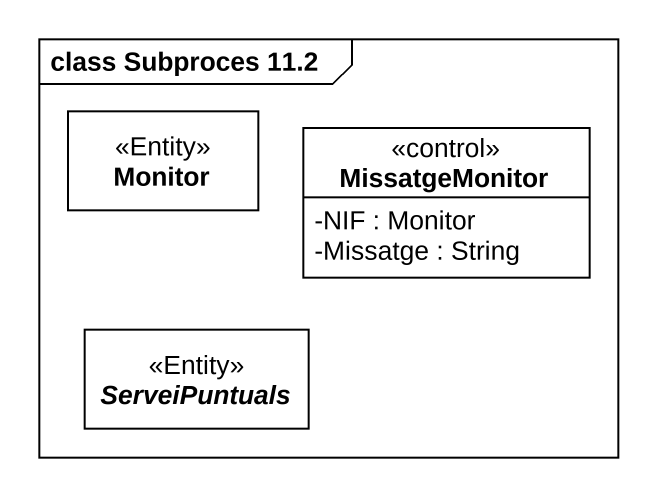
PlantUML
@startuml
mainframe class Subproces 11.2
hide circle
hide empty members
skinparam classAttributeIconSize 0
class Monitor <<Entity>>
class MissatgeMonitor <<control>> {
  -NIF : Monitor
  -Missatge : String
}
abstract class ServeiPuntuals <<Entity>>
@enduml
